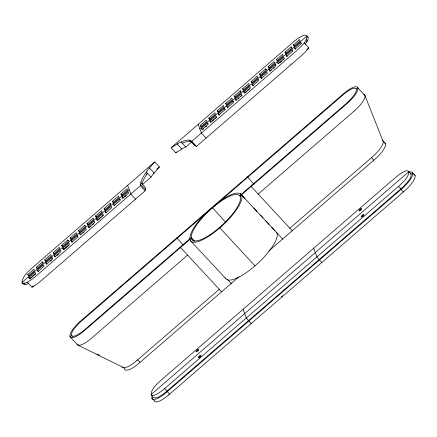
<?xml version="1.0" encoding="UTF-8"?>
<svg xmlns="http://www.w3.org/2000/svg" width="437" height="437" viewBox="0 0 437 437"><rect width="100%" height="100%" fill="white"/><g stroke="black" fill="none" stroke-linecap="round" stroke-linejoin="round"><path stroke-width="0.66" d="M142.02 183.802L142.134 183.343A34.343 10.226 -43 0 1 146.75 174.379L147.477 173.352L146.45 174.237M171.096 147.782L177.165 143.964A25.63 7.631 -43 0 1 181.098 141.998L182.049 141.577A34.343 10.226 -43 0 1 189.429 140.168L191.723 141.408L296.548 50.763A17.72 5.277 -43 0 0 300.35 47.174C308.205 40.302 310.838 29.268 297.329 38.931A17.72 5.277 -43 0 0 293.364 42.056L171.096 147.782L175.805 152.83L181.874 149.012A25.63 7.631 -43 0 1 185.807 147.045M154.709 161.952L149.438 167.945A25.63 7.631 -43 0 0 146.297 172.091L145.57 173.118A34.343 10.226 -43 0 0 140.954 182.082L140.457 185.736L145.16 190.783L40.335 281.428A17.72 5.277 -43 0 1 36.364 284.558L31.972 287.235L27.269 282.187C16.464 287.098 25.259 273.551 28.64 271.262A17.72 5.277 -43 0 1 32.442 267.673L154.709 161.952L159.418 167L154.141 172.992A25.63 7.631 -43 0 0 151.005 177.138M305.294 44.061C306.512 42.116 310.133 38.014 307.058 36.38M304.119 42.799L308.828 47.846L305.053 52.221A17.72 5.277 -43 0 1 301.257 55.81L196.426 146.455L194.449 145.303L189.745 140.255M204.128 214.96L198.857 220.953A25.63 7.631 -43 0 0 195.716 225.099L194.995 226.131A34.343 10.226 -43 0 0 190.374 235.095L189.849 237.837L190.111 239.973A34.343 10.226 -43 0 0 219.691 228.01A34.343 10.226 -43 0 0 241.699 195.366L240.65 193.913L238.848 193.176A34.343 10.226 -43 0 0 231.468 194.591L230.523 195.006A25.63 7.631 -43 0 0 226.585 196.972L220.516 200.791M27.826 274.529L33.922 269.258L34.419 270.618L28.323 275.894L27.826 274.529L29 275.796M42.389 261.938L42.886 263.298L36.784 268.569L36.287 267.209L42.389 261.938L43.17 262.779M44.754 259.889L50.85 254.618L51.353 255.978L45.251 261.25L44.754 259.889L45.934 261.151M53.221 252.57L59.317 247.298L59.814 248.658L53.718 253.93L53.221 252.57L54.396 253.831M67.784 239.979L68.281 241.339L62.185 246.61L61.688 245.25L67.784 239.979L68.571 240.82M70.155 237.93L76.251 232.659L76.748 234.019L70.652 239.29L70.155 237.93L71.329 239.192M84.718 225.339L85.215 226.699L79.119 231.971L78.616 230.61L84.718 225.339L85.499 226.18M87.083 223.291L93.185 218.019L93.682 219.379L87.58 224.651L87.083 223.291L88.263 224.552M95.55 215.971L101.646 210.694L102.143 212.054L96.047 217.331L95.55 215.971L96.724 217.233M110.113 203.374L110.61 204.734L104.514 210.011L104.017 208.651L110.113 203.374L110.9 204.216M112.484 201.326L118.58 196.055L119.077 197.415L112.981 202.692L112.484 201.326L113.658 202.593M120.945 194.006L127.047 188.735L127.544 190.095L121.448 195.366L120.945 194.006L122.125 195.268M200.354 125.348L206.45 120.077L206.947 121.437L200.851 126.708L200.354 125.348L201.528 126.61M208.82 118.028L214.917 112.757L215.414 114.117L209.318 119.388L208.82 118.028L209.995 119.29M217.282 110.708L223.383 105.437L223.881 106.797L217.779 112.069L217.282 110.708L218.462 111.97M225.749 103.389L231.845 98.112L232.347 99.478L226.246 104.749L225.749 103.389L226.929 104.651M240.312 90.792L240.809 92.152L234.713 97.429L234.216 96.069L240.312 90.792L241.098 91.633M242.682 88.749L248.779 83.472L249.276 84.833L243.18 90.109L242.682 88.749L243.857 90.011M251.149 81.424L257.246 76.153L257.743 77.513L251.646 82.784L251.149 81.424L252.324 82.686M265.712 68.833L266.209 70.193L260.113 75.464L259.611 74.104L265.712 68.833L266.494 69.674M268.078 66.785L274.174 61.513L274.676 62.873L268.575 68.145L268.078 66.785L269.258 68.046M276.545 59.465L282.641 54.193L283.138 55.554L277.042 60.825L276.545 59.465L277.719 60.727M291.108 46.874L291.605 48.234L285.508 53.505L285.011 52.145L291.108 46.874L291.894 47.715M293.478 44.825L299.574 39.554L300.072 40.914L293.975 46.185L293.478 44.825L294.653 46.087M129.199 189.74L21.954 282.471C23.128 285.421 26.307 284.716 28.443 283.449M199.791 128.696L307.036 35.965L308.211 37.227M28.918 277.522L35.015 272.251L35.517 273.611L29.416 278.882L28.918 277.522L30.093 278.784L35.687 273.955M37.385 270.203L43.481 264.931L43.979 266.291L37.882 271.563L37.385 270.203L38.56 271.464M51.948 257.612L52.445 258.972L46.349 264.243L45.852 262.883L51.948 257.612L52.735 258.453M54.314 255.563L60.415 250.292L60.912 251.652L54.816 256.923L54.314 255.563L55.494 256.825M62.781 248.243L68.882 242.972L69.379 244.332L63.278 249.603L62.781 248.243L63.96 249.505L69.041 245.113M77.344 235.652L77.846 237.012L71.744 242.284L71.247 240.924L77.344 235.652L78.13 236.493M79.714 233.604L85.81 228.333L86.308 229.693L80.211 234.964L79.714 233.604L80.889 234.866M88.181 226.284L94.277 221.007L94.774 222.373L88.678 227.644L88.181 226.284L89.356 227.546L90.88 226.224M96.648 218.964L102.744 213.688L103.241 215.048L97.145 220.324L96.648 218.964L97.822 220.226L101.379 217.151M105.109 211.645L111.211 206.368L111.708 207.728L105.607 213.005L105.109 211.645L106.289 212.906M119.672 199.048L120.175 200.408L114.073 205.68L113.576 204.319L119.672 199.048L120.459 199.889M122.043 197L128.139 191.728L128.636 193.088L122.54 198.36L122.043 197L123.218 198.261M207.548 123.07L208.045 124.43L201.943 129.702L201.446 128.341L207.548 123.07L208.329 123.911M209.913 121.022L216.009 115.75L216.512 117.111L210.41 122.382L209.913 121.022L211.087 122.284M224.476 108.431L224.973 109.791L218.877 115.062L218.38 113.702L224.476 108.431L225.263 109.272M232.943 101.105L233.44 102.466L227.344 107.742L226.847 106.382L232.943 101.105L233.729 101.947M235.308 99.062L241.41 93.786L241.907 95.146L235.811 100.423L235.308 99.062L236.488 100.324M243.775 91.737L249.877 86.466L250.374 87.826L244.272 93.103L243.775 91.737L244.955 93.005L246.479 91.683M252.242 84.417L258.338 79.146L258.841 80.506L252.739 85.778L252.242 84.417L253.422 85.679M260.709 77.098L266.805 71.826L267.302 73.187L261.206 78.458L260.709 77.098L261.883 78.36M275.272 64.507L275.769 65.867L269.673 71.138L269.176 69.778L275.272 64.507L276.058 65.348M277.642 62.458L283.739 57.187L284.236 58.547L278.14 63.818L277.642 62.458L278.817 63.72M292.206 49.867L292.703 51.227L286.601 56.499L286.104 55.138L292.206 49.867L292.987 50.708M300.667 42.547L301.169 43.908L295.068 49.179L294.571 47.819L300.667 42.547L301.454 43.389M50.583 261.069L51.599 260.19M57.018 255.508L58.542 254.192M82.921 233.107L83.937 232.227M92.404 224.908L93.928 223.591M102.395 216.271L103.411 215.392M124.742 196.945L126.271 195.629M203.642 128.724L202.626 129.603L201.446 128.341M205.674 126.965L206.69 126.091M212.109 121.404L214.141 119.645M215.157 118.766L216.681 117.449M238.012 99.002L239.028 98.123M241.06 96.369L242.076 95.49M247.495 90.803L249.527 89.05M271.366 70.16L270.35 71.04L269.176 69.778M273.398 68.407L274.414 67.527M279.833 62.841L281.865 61.087M282.881 60.208L284.405 58.886M156.856 169.212L159.418 167M175.805 152.83L176.827 151.945M153.119 173.871L154.141 172.992L149.438 167.945M306.381 41.679L307.391 40.805L306.217 39.543M140.457 185.736L35.626 276.381A17.72 5.277 -43 0 1 31.661 279.505L27.269 282.187M142.315 184.654L151.005 177.138L146.297 172.091M191.433 142.178L185.807 147.045L181.098 141.992M31.972 287.235L33.485 285.929M306.812 49.583L308.828 47.846M240.694 196.59L239.776 195.601L345.973 103.777A17.72 5.277 -43 0 0 349.769 100.188C352.451 96.932 356.532 93.523 356.455 88.979L357.816 87.804L364.873 95.375L383.069 141.189L385.423 143.718M240.082 196.049L347.224 103.411A16.398 4.883 -43 0 0 357.876 87.75A16.398 4.883 -43 0 0 343.646 93.633L80.61 321.048A16.398 4.883 -43 0 0 69.958 336.709A16.398 4.883 -43 0 0 84.188 330.825L191.33 238.203L194.099 241.175M187.473 255.219L91.257 338.418A16.398 4.883 -43 0 1 77.016 344.28M258.065 194.181L354.281 110.982M136.601 360.76L219.243 289.299M289.835 228.256L372.477 156.801A16.398 4.883 -43 0 0 383.129 141.14A16.398 4.883 -43 0 0 382.512 140.408M238.875 276.878L138.955 363.284A16.398 4.883 -43 0 1 124.714 369.145M268.728 251.067L374.831 159.325A16.398 4.883 -43 0 0 385.483 143.664A16.398 4.883 -43 0 0 384.21 142.686M164.7 388.531L398.473 186.391A17.72 5.277 -43 0 0 402.269 182.803C410.13 175.931 412.757 164.896 399.254 174.554A17.72 5.277 -43 0 0 395.288 177.684L161.515 379.824A17.72 5.277 -43 0 0 157.713 383.413C149.858 390.285 147.225 401.319 160.734 391.656A17.72 5.277 -43 0 0 164.7 388.531L167.054 391.055L400.827 188.915A17.72 5.277 -43 0 0 404.624 185.326C406.956 182.136 413.173 177.433 410.485 173.347M402.078 188.549L166.202 392.508A16.398 4.883 -43 0 1 151.961 398.369L154.376 400.844M281.395 296.739L282.428 295.849M168.551 395.032L404.427 191.073A16.398 4.883 -43 0 0 415.079 175.417A16.398 4.883 -43 0 0 413.806 174.439M182.278 143.26L183.229 142.839A34.343 10.226 -43 0 1 190.608 141.43L190.92 141.517M78.289 344.826L77.076 344.23L70.018 336.654L71.373 335.485C71.297 330.94 75.377 327.526 78.065 324.27A17.72 5.277 -43 0 1 81.861 320.687L342.783 95.069A17.72 5.277 -43 0 1 346.754 91.939C349.42 90.546 353.56 86.466 356.455 88.979M97.03 354.057L99.45 355.248M77.961 345.132L123.31 367.473M415.024 175.466L412.67 172.943L411.31 174.117L408.956 171.594L151.027 394.622L152.595 396.304M294.571 47.819L295.751 49.081M285.011 52.145L286.186 53.407M286.104 55.138L287.284 56.4M398.473 186.391L400.827 188.915M371.423 157.708L373.777 160.232M401.024 189.456L403.378 191.985M259.611 74.104L260.791 75.366M360.148 209.137L361.033 210.088M362.339 215.124L363.223 216.069M234.216 96.069L235.39 97.331M226.847 106.382L228.021 107.644M218.38 113.702L219.554 114.964M253.793 183.982L247.418 176.81M206.089 138.103L201.386 133.05L198.196 124.343M292.189 230.785L250.805 186.064M321.785 262.533L316.88 256.94L313.695 248.232M191.723 141.408L196.426 146.455M241.142 194.416L245.113 198.677M253.793 207.985L257.027 211.459M260.261 214.928L263.036 217.905M265.811 220.876L269.045 224.35M271.819 227.322L275.053 230.796M190.882 140.703L195.585 145.75M240.301 193.711L241.186 194.662M241.442 194.875L282.624 239.05L282.455 238.728M177.165 143.964L181.874 149.012M225.792 222.324L212.125 207.329M276.741 232.741L276.998 233.232A34.343 10.226 -43 0 1 254.99 265.876L219.494 227.469A32.535 9.685 -43 0 0 240.345 196.541L239.35 195.164L237.641 194.465A32.535 9.685 -43 0 0 228.868 196.584L222.985 199.862A32.535 9.685 -43 0 0 202.331 217.724L197.453 223.749A32.535 9.685 -43 0 0 191.717 234.177L191.22 236.778L191.472 238.799A32.535 9.685 -43 0 0 219.494 227.469M140.84 182.54L145.548 187.588L145.16 190.783M194.47 241.027L191.242 237.564L85.046 329.394A17.72 5.277 -43 0 1 81.08 332.519C78.414 333.912 74.268 337.992 71.373 335.485L72.7 336.9M140.501 184.267L145.204 189.314M227.535 279.669L231.157 283.553L231.058 282.925M190.543 240.792L225.842 278.653M183.201 245.02L176.827 237.854M135.497 199.141L130.794 194.094L127.604 185.386M113.576 204.319L114.756 205.581M104.017 208.651L105.191 209.913M197.245 349.999L198.13 350.944M199.436 355.986L200.321 356.931M78.616 230.61L79.796 231.872M71.247 240.924L72.427 242.185M61.688 245.25L62.862 246.512M137.65 359.848L140.004 362.371M167.251 391.601L169.605 394.125M45.852 262.883L47.027 264.145M36.287 267.209L37.467 268.471M122.813 366.987L124.774 369.096M24.368 283.247L25.548 284.509M250.996 323.03L251.193 323.571L246.288 317.978L243.103 309.27M221.395 291.277L221.597 291.823L180.213 247.102M23.024 283.078L23.134 283.733M168.545 395.01A16.398 4.883 -43 0 1 154.316 400.893M152.262 395.643A16.398 4.883 -43 0 0 151.961 398.369L153.382 397.146C156.277 399.658 160.417 395.572 163.083 394.179A17.72 5.277 -43 0 0 167.054 391.055M402.067 188.527A16.398 4.883 -43 0 0 412.73 172.894A16.398 4.883 -43 0 0 409.021 172.167M136.59 360.738A16.398 4.883 -43 0 1 122.721 367.156M254.99 265.876A34.343 10.226 -43 0 1 225.416 277.839M354.276 110.96A16.398 4.883 -43 0 0 364.933 95.326A16.398 4.883 -43 0 0 363.66 94.348M291.069 63.889A1.808 0.541 -43 0 1 290.725 64.212M196.94 351.599A1.808 0.541 -43 0 0 198.802 349.371A1.808 0.541 -43 0 0 196.595 350.66A1.808 0.541 -43 0 0 196.94 351.599M199.13 357.586A1.808 0.541 -43 0 0 200.993 355.357A1.808 0.541 -43 0 0 198.786 356.647A1.808 0.541 -43 0 0 199.13 357.586M359.842 210.743A1.808 0.541 -43 0 0 361.705 208.509A1.808 0.541 -43 0 0 359.498 209.798A1.808 0.541 -43 0 0 359.842 210.743M362.033 216.73A1.808 0.541 -43 0 0 363.895 214.496A1.808 0.541 -43 0 0 361.689 215.785A1.808 0.541 -43 0 0 362.033 216.73"/></g></svg>
